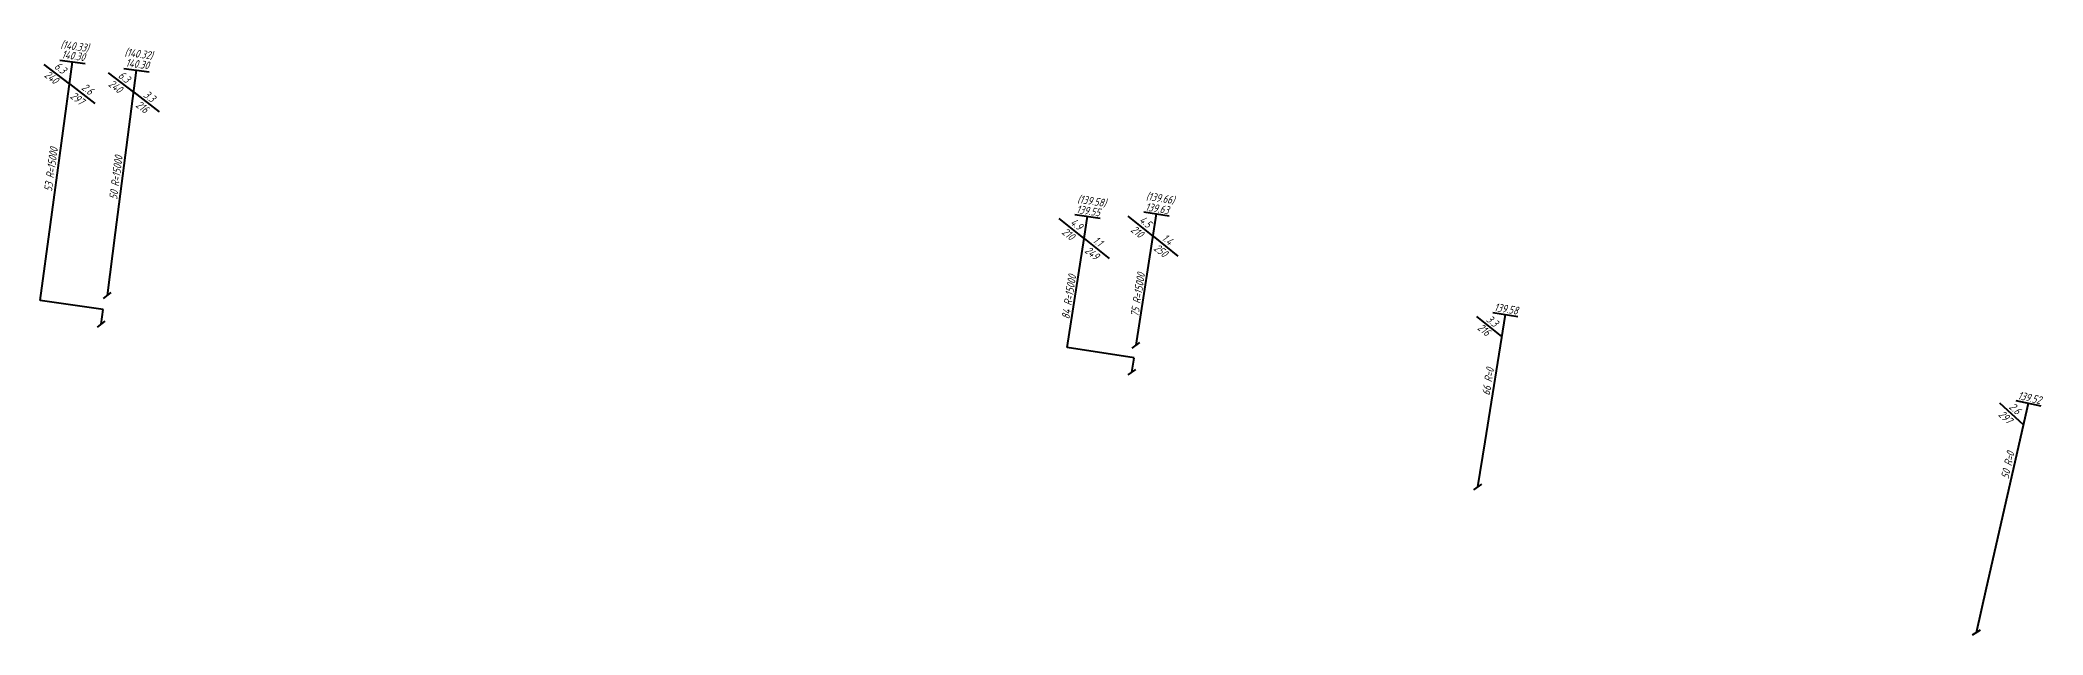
# Model space of a CAD drawing. Extents: x 10708 to 14321, y 7461 to 9444.
# Drawn here: x 13482.8 to 13795.6, y 7521.9 to 7614.9 of the extents above; entities that cross this region are included whole.
import ezdxf
from ezdxf.enums import TextEntityAlignment as Align

# ---------------------------------------------------------------- set-up
doc = ezdxf.new("R2010")
doc.units = 0
doc.styles.add('ук оф — копия$0$Уклоноуказатели', font='SPDS.shx', dxfattribs={"oblique": 15, "height": 2})
doc.styles.add('Уклоноуказатели', font='SPDS.shx', dxfattribs={"oblique": 15, "height": 2})

msp = doc.modelspace()

# ---------------------------------------------------------------- linework, layer by layer
at = {"color": 6, "lineweight": 40}
for p, q in [((13487.43, 7608.05), (13483.48, 7611.11)), ((13484.43, 7586.05), (13487.9, 7611.52)), ((13485.92, 7611.79), (13489.88, 7611.25)), ((13487.43, 7608.05), (13491.38, 7604.99)), ((13497.45, 7606.74), (13493.48, 7609.77)), ((13494.6, 7584.79), (13497.9, 7610.21)), ((13495.92, 7610.46), (13499.88, 7609.95)), ((13497.45, 7606.74), (13501.42, 7603.7)), ((13482.81, 7574.19), (13484.43, 7586.05)), ((13645.87, 7583.89), (13641.98, 7587.02)), ((13644.43, 7587.65), (13648.38, 7587.04)), ((13645.87, 7583.89), (13646.41, 7587.35)), ((13493.33, 7574.95), (13494.6, 7584.79)), ((13643.23, 7566.82), (13645.87, 7583.89)), ((13645.87, 7583.89), (13649.77, 7580.75)), ((13492.73, 7574.49), (13493.92, 7575.41)), ((13491.77, 7570.01), (13492.96, 7570.92)), ((13492.37, 7570.47), (13492.68, 7572.77)), ((13711.12, 7568.54), (13707.23, 7571.69)), ((13708.49, 7552.08), (13711.67, 7572)), ((13709.69, 7572.31), (13713.64, 7571.68)), ((13653.35, 7562.97), (13653.69, 7565.18)), ((13652.74, 7562.53), (13653.95, 7563.41)), ((13786.84, 7529.23), (13793.35, 7558.12)), ((13792.58, 7554.71), (13788.91, 7558.1)), ((13791.4, 7558.56), (13795.3, 7557.68)), ((13707.37, 7545.02), (13708.49, 7552.08)), ((13706.76, 7544.58), (13707.98, 7545.46)), ((13785.27, 7522.26), (13786.84, 7529.23)), ((13784.64, 7521.86), (13785.9, 7522.66))]:
    msp.add_line(p, q, dxfattribs=at)
at = {"color": 30, "lineweight": 40}
for p, q in [((13645.87, 7583.89), (13641.98, 7587.02)), ((13644.43, 7587.65), (13648.38, 7587.04)), ((13645.87, 7583.89), (13646.41, 7587.35)), ((13656.64, 7584.25), (13652.74, 7587.39)), ((13654, 7567.18), (13657.18, 7587.71)), ((13655.2, 7588.02), (13659.15, 7587.41)), ((13643.23, 7566.82), (13645.87, 7583.89)), ((13645.87, 7583.89), (13649.77, 7580.75)), ((13656.64, 7584.25), (13660.54, 7581.12)), ((13653.39, 7566.74), (13654.6, 7567.63)), ((13653.35, 7562.97), (13653.69, 7565.18)), ((13652.74, 7562.53), (13653.95, 7563.41))]:
    msp.add_line(p, q, dxfattribs=at)
at = {"color": 6, "lineweight": 40}
msp.add_lwpolyline([(13492.68, 7572.77), (13482.81, 7574.19)], dxfattribs=at)
at = {"color": 6, "lineweight": 40, "flags": 128}
msp.add_lwpolyline([(13653.69, 7565.2), (13643.23, 7566.82)], dxfattribs=at)
at = {"color": 30, "lineweight": 40, "flags": 128}
msp.add_lwpolyline([(13653.69, 7565.2), (13643.23, 7566.82)], dxfattribs=at)

# ---------------------------------------------------------------- texts
at = {"color": 6, "lineweight": 40, "oblique": 15}
for s, rotation, style, p in [('(140.33)', 352.2389, 'ук оф — копия$0$Уклоноуказатели', (13488.15, 7613.34)), ('140.30', 352.2389, 'ук оф — копия$0$Уклоноуказатели', (13487.95, 7611.85)), ('(140.32)', 352.6056, 'ук оф — копия$0$Уклоноуказатели', (13498.15, 7612.15)), ('140.30', 352.6056, 'ук оф — копия$0$Уклоноуказатели', (13497.95, 7610.55)), ('139.55', 351.1942, 'Уклоноуказатели', (13646.45, 7587.59)), ('139.58', 350.9521, 'ук оф — копия$0$Уклоноуказатели', (13711.71, 7572.25)), ('139.52', 347.2981, 'ук оф — копия$0$Уклоноуказатели', (13793.41, 7558.36))]:
    msp.add_text(s, height=1.25, rotation=rotation, dxfattribs=dict(at, style=style)).set_placement(p, align=Align.CENTER)
for s, rotation, style, p in [('6.3', 322.2388, 'ук оф — копия$0$Уклоноуказатели', (13486.29, 7609.52)), ('6.3', 322.6056, 'ук оф — копия$0$Уклоноуказатели', (13496.28, 7608.1)), ('4.9', 321.1941, 'Уклоноуказатели', (13645.01, 7585.06)), ('3.3', 320.952, 'ук оф — копия$0$Уклоноуказатели', (13709.9, 7569.94)), ('2.6', 317.2981, 'ук оф — копия$0$Уклоноуказатели', (13791.49, 7556.23))]:
    msp.add_text(s, height=1.25, rotation=rotation, dxfattribs=dict(at, style=style)).set_placement(p, align=Align.RIGHT)
for s, rotation, style, p in [('240', 322.2388, 'ук оф — копия$0$Уклоноуказатели', (13485.83, 7608.93)), ('240', 322.6056, 'ук оф — копия$0$Уклоноуказатели', (13495.82, 7607.51)), ('210', 321.1941, 'Уклоноуказатели', (13644.54, 7584.48)), ('216', 320.952, 'ук оф — копия$0$Уклоноуказатели', (13709.48, 7569.49)), ('297', 317.2981, 'ук оф — копия$0$Уклоноуказатели', (13790.98, 7555.68))]:
    msp.add_text(s, height=1.25, rotation=rotation, dxfattribs=dict(at, style=style)).set_placement(p, align=Align.TOP_RIGHT)
for s, rotation, style, p in [('2.6', 322.2388, 'ук оф — копия$0$Уклоноуказатели', (13489.18, 7607.28)), ('3.3', 322.6056, 'ук оф — копия$0$Уклоноуказатели', (13498.85, 7606.14)), ('1.1', 321.1941, 'Уклоноуказатели', (13647.13, 7583.36))]:
    msp.add_text(s, height=1.25, rotation=rotation, dxfattribs=dict(at, style=style)).set_placement(p)
for s, rotation, style, p in [('297', 322.2388, 'ук оф — копия$0$Уклоноуказатели', (13488.18, 7606.93)), ('216', 322.6056, 'ук оф — копия$0$Уклоноуказатели', (13498.4, 7605.54)), ('249', 321.1941, 'Уклоноуказатели', (13646.66, 7582.77))]:
    msp.add_text(s, height=1.25, rotation=rotation, dxfattribs=dict(at, style=style)).set_placement(p, align=Align.TOP_LEFT)
for s, rotation, style, p in [('53 R=15000', 82.2389, 'ук оф — копия$0$Уклоноуказатели', (13484.05, 7591.25)), ('50 R=15000', 82.6056, 'ук оф — копия$0$Уклоноуказатели', (13494.22, 7589.99)), ('84 R=15000', 81.1942, 'Уклоноуказатели', (13642.96, 7571.29)), ('66 R=0', 80.9521, 'ук оф — копия$0$Уклоноуказатели', (13708.62, 7559.37)), ('50 R=0', 77.2981, 'ук оф — копия$0$Уклоноуказатели', (13789.66, 7546.34))]:
    msp.add_text(s, height=1.25, rotation=rotation, dxfattribs=dict(at, style=style)).set_placement(p, align=Align.MIDDLE_LEFT)
at = {"color": 30, "lineweight": 40, "style": 'Уклоноуказатели', "oblique": 15}
for s, p in [('139.55', (13646.45, 7587.59)), ('(139.58)', (13646.99, 7589.13)), ('139.63', (13657.21, 7587.96)), ('(139.66)', (13657.69, 7589.58))]:
    msp.add_text(s, height=1.25, rotation=351.1942, dxfattribs=at).set_placement(p, align=Align.CENTER)
for s, p in [('4.9', (13645.01, 7585.06)), ('4.5', (13655.77, 7585.43))]:
    msp.add_text(s, height=1.25, rotation=321.1941, dxfattribs=at).set_placement(p, align=Align.RIGHT)
for p in [(13644.54, 7584.48), (13655.3, 7584.85)]:
    msp.add_text('210', height=1.25, rotation=321.1941, dxfattribs=at).set_placement(p, align=Align.TOP_RIGHT)
for s, p in [('1.1', (13647.13, 7583.36)), ('1.4', (13657.9, 7583.72))]:
    msp.add_text(s, height=1.25, rotation=321.1941, dxfattribs=at).set_placement(p)
for s, p in [('250', (13657.43, 7583.14)), ('249', (13646.66, 7582.77))]:
    msp.add_text(s, height=1.25, rotation=321.1941, dxfattribs=at).set_placement(p, align=Align.TOP_LEFT)
for s, p in [('84 R=15000', (13642.96, 7571.29)), ('75 R=15000', (13653.73, 7571.66))]:
    msp.add_text(s, height=1.25, rotation=81.1942, dxfattribs=at).set_placement(p, align=Align.MIDDLE_LEFT)

doc.saveas('drawing.dxf')
